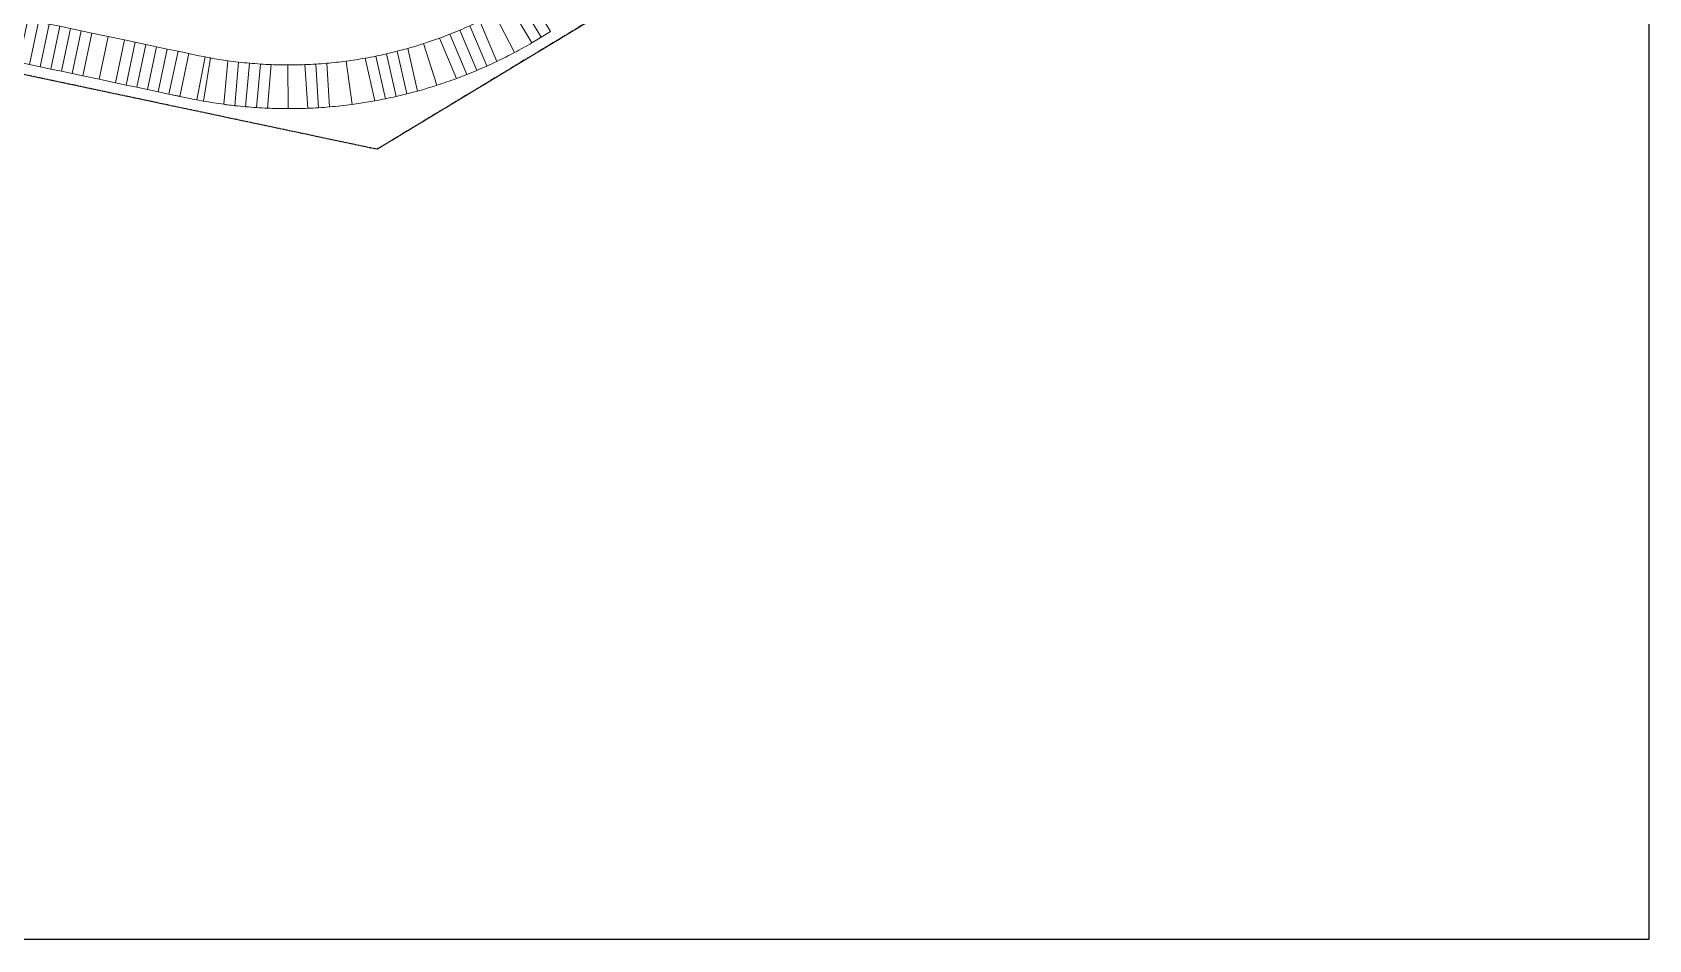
# Model space of a CAD drawing. Header units: centimetres. Extents: x -6122352 to 6876996, y -1694241 to 2592194.
# Drawn here: x -3272540 to -2384800, y -1114643 to -616587 of the extents above; entities that cross this region are included whole.
import ezdxf

# ---------------------------------------------------------------- set-up
doc = ezdxf.new("R2010")
doc.units = ezdxf.units.CM
doc.header["$MEASUREMENT"] = 0
doc.linetypes.add('23585-XR-AR-DAMAC PLOT LIMITS$0$PHANTOM2', pattern=[1.25, 0.625, -0.125, 0.125, -0.125, 0.125, -0.125])
doc.layers.add('23585-XR-AR-DAMAC PLOT LIMITS$0$1-End units', color=7, linetype='Continuous', lineweight=5, true_color=0xf8991e)
doc.layers.add('23585-XR-AR-DAMAC PLOT LIMITS$0$1-Open Space', color=7, linetype='Continuous', lineweight=5, true_color=0x90cf5a)
doc.layers.add('23585-XR-AR-DAMAC PLOT LIMITS$0$1-Mid units', color=41, linetype='Continuous', lineweight=5)
doc.layers.add('A-ANNO-TEXT', color=3, linetype='Continuous', lineweight=25)
doc.layers.add('23585-XR-AR-DAMAC PLOT LIMITS$0$D-Phase New', color=7, linetype='Continuous', true_color=0x000080)
doc.layers.add('23585-XR-AR-DAMAC PLOT LIMITS$0$PROJECT_LIMIT', color=1, linetype='Continuous')
doc.layers.add('@MI-REF LAYER', color=7, linetype='Continuous')

# ---------------------------------------------------------------- blocks, each defined once
blk = doc.blocks.new('23585-XR-AR-DAMAC PLOT LIMITS')
at = {"layer": '23585-XR-AR-DAMAC PLOT LIMITS$0$1-End units', "color": 251, "true_color": 0x636466}
for points in [[(498211.62, 2769962.34, -0.010258), (498209.09, 2769951.74), (498209.07, 2769951.74), (498185.9, 2769957.95, 0.009728), (498188.09, 2769967.09), (498211.6, 2769962.34)], [(498209.09, 2769951.74, -0.010235), (498206.13, 2769941.28), (498206.11, 2769941.28), (498183.49, 2769949.32, 0.009269), (498185.9, 2769957.95), (498209.07, 2769951.74)], [(498198.1, 2769918.66, -0.010807), (498193.54, 2769908.12), (498193.53, 2769908.13), (498171.77, 2769918.22, 0.009569), (498175.46, 2769926.7), (498198.08, 2769918.66)], [(498193.54, 2769908.12, -0.010463), (498188.7, 2769898.11), (498188.69, 2769898.12), (498167.81, 2769909.98, 0.009454), (498171.77, 2769918.22), (498193.53, 2769908.13)], [(498176.84, 2769877.25), (498169.85, 2769866.69), (498150.12, 2769880.35, 0.010895), (498155.96, 2769889.12)], [(498169.85, 2769866.69, -0.011749), (498162.46, 2769856.63), (498143.78, 2769871.71, 0.011091), (498150.12, 2769880.35)], [(498154.92, 2769847.29, -0.010147), (498147.8, 2769839.19), (498130.04, 2769855.34, 0.00969), (498136.25, 2769862.37)], [(498147.8, 2769839.19, -0.010672), (498139.96, 2769831), (498123.74, 2769848.73, 0.009446), (498130.04, 2769855.34)], [(498122.24, 2769814.81, -0.010755), (498113.32, 2769807.68), (498098.44, 2769826.51, 0.01003), (498106.03, 2769832.54)], [(498110.36, 2769805.45), (498110.34, 2769805.44, -0.00446), (498106.51, 2769802.65), (498106.49, 2769802.63), (498102.6, 2769799.85), (498088.63, 2769819.37), (498092.55, 2769822.17, 0.004482), (498096.05, 2769824.72)]]:
    blk.add_lwpolyline(points, format="xyb", close=True, dxfattribs=at)
for points in [[(498073.31, 2769778.91), (498073.29, 2769778.9), (498065.87, 2769773.59), (498051.9, 2769793.11), (498059.35, 2769798.43)], [(498065.87, 2769773.59), (498065.85, 2769773.58), (498058.42, 2769768.27), (498044.46, 2769787.79), (498051.9, 2769793.11)]]:
    blk.add_lwpolyline(points, close=True, dxfattribs=at)
at = {"layer": '23585-XR-AR-DAMAC PLOT LIMITS$0$1-Mid units', "color": 251, "true_color": 0x636466}
for points in [[(498214.01, 2769974.1), (498212.83, 2769968.22), (498212.82, 2769968.22), (498189.31, 2769972.97), (498190.49, 2769978.85), (498214, 2769974.1)], [(498097.72, 2769796.36), (498097.7, 2769796.35), (498092.83, 2769792.87), (498078.87, 2769812.39), (498083.75, 2769815.88)], [(498102.6, 2769799.85), (498102.58, 2769799.84), (498097.72, 2769796.36), (498083.75, 2769815.88), (498088.63, 2769819.37)], [(498083.07, 2769785.89), (498083.05, 2769785.88), (498078.19, 2769782.4), (498064.23, 2769801.92), (498069.11, 2769805.41)], [(498087.95, 2769789.38), (498087.94, 2769789.37), (498083.07, 2769785.89), (498069.11, 2769805.41), (498073.99, 2769808.9)], [(498092.83, 2769792.87), (498092.82, 2769792.86), (498087.95, 2769789.38), (498073.99, 2769808.9), (498078.87, 2769812.39)], [(498078.19, 2769782.4), (498078.17, 2769782.39), (498073.31, 2769778.91), (498059.35, 2769798.43), (498064.23, 2769801.92)], [(498058.42, 2769768.27), (498058.4, 2769768.26), (498053.54, 2769764.78), (498039.58, 2769784.3), (498044.46, 2769787.79)], [(498048.66, 2769761.29), (498048.64, 2769761.28), (498043.78, 2769757.8), (498029.81, 2769777.32), (498034.7, 2769780.81)], [(498053.54, 2769764.78), (498053.52, 2769764.77), (498048.66, 2769761.29), (498034.7, 2769780.81), (498039.58, 2769784.3)], [(498034.02, 2769750.83), (498034, 2769750.81), (498029.14, 2769747.34), (498015.17, 2769766.86), (498020.05, 2769770.34)], [(498038.9, 2769754.32), (498038.88, 2769754.3), (498034.02, 2769750.83), (498020.05, 2769770.34), (498024.93, 2769773.83)], [(498043.78, 2769757.8), (498043.76, 2769757.79), (498038.9, 2769754.32), (498024.93, 2769773.83), (498029.81, 2769777.32)]]:
    blk.add_lwpolyline(points, close=True, dxfattribs=at)
for points in [[(498212.83, 2769968.22), (498212.49, 2769966.49, -0.003992), (498211.62, 2769962.34), (498211.6, 2769962.34), (498188.09, 2769967.09, 0.004361), (498188.95, 2769971.22), (498189.31, 2769972.97), (498212.82, 2769968.22)], [(498206.13, 2769941.28, -0.00565), (498204.31, 2769935.55), (498204.3, 2769935.56), (498181.69, 2769943.59, 0.006212), (498183.49, 2769949.32), (498206.11, 2769941.28)], [(498202.37, 2769929.88, -0.005647), (498200.3, 2769924.25), (498200.28, 2769924.25), (498177.67, 2769932.28, 0.006208), (498179.75, 2769937.91), (498202.35, 2769929.88)], [(498204.31, 2769935.55, -0.005647), (498202.37, 2769929.88), (498202.35, 2769929.88), (498179.75, 2769937.91, 0.006208), (498181.69, 2769943.59), (498204.3, 2769935.56)], [(498200.3, 2769924.25, -0.00565), (498198.1, 2769918.66), (498198.08, 2769918.66), (498175.46, 2769926.7, 0.006212), (498177.67, 2769932.28), (498200.28, 2769924.25)], [(498185.91, 2769892.8, -0.005647), (498183.01, 2769887.54), (498183, 2769887.55), (498162.14, 2769899.4, 0.006208), (498165.04, 2769904.66), (498185.91, 2769892.8)], [(498188.7, 2769898.11, -0.00565), (498185.91, 2769892.8), (498185.91, 2769892.8), (498165.04, 2769904.66, 0.006212), (498167.81, 2769909.98), (498188.69, 2769898.12)], [(498179.98, 2769882.37), (498179.97, 2769882.35, -0.00563), (498176.84, 2769877.25), (498155.96, 2769889.12, 0.006212), (498159.12, 2769894.22)], [(498183.01, 2769887.54, -0.005648), (498179.99, 2769882.36), (498179.98, 2769882.37), (498159.12, 2769894.22, 0.006208), (498162.14, 2769899.4), (498183, 2769887.55)], [(498158.75, 2769851.91, -0.005647), (498154.92, 2769847.29), (498136.25, 2769862.37, 0.006208), (498140.07, 2769866.99)], [(498162.46, 2769856.63, -0.005647), (498158.75, 2769851.91), (498140.07, 2769866.99, 0.006208), (498143.78, 2769871.71)], [(498131.28, 2769822.7, -0.005647), (498126.81, 2769818.7), (498110.61, 2769836.42, 0.006208), (498115.09, 2769840.42)], [(498135.67, 2769826.8, -0.005648), (498131.28, 2769822.7), (498115.09, 2769840.42, 0.006208), (498119.47, 2769844.52)], [(498139.96, 2769831, -0.00565), (498135.67, 2769826.8), (498119.47, 2769844.52, 0.006212), (498123.74, 2769848.73)], [(498126.81, 2769818.7, -0.003765), (498123.78, 2769816.1, -0.001882), (498122.24, 2769814.81), (498106.03, 2769832.54, 0.006212), (498110.61, 2769836.42)]]:
    blk.add_lwpolyline(points, format="xyb", close=True, dxfattribs=at)
at = {"layer": '23585-XR-AR-DAMAC PLOT LIMITS$0$1-Open Space', "color": 251, "true_color": 0x636466}
blk.add_lwpolyline([(498214.01, 2769974.1), (498212.83, 2769968.22), (498212.49, 2769966.49, -0.003992), (498211.62, 2769962.34, -0.010258), (498209.09, 2769951.74, -0.010235), (498206.13, 2769941.28, -0.00565), (498204.31, 2769935.55, -0.005647), (498202.37, 2769929.88, -0.005647), (498200.3, 2769924.25, -0.00565), (498198.1, 2769918.66, -0.010807), (498193.54, 2769908.12, -0.010463), (498188.7, 2769898.11, -0.00565), (498185.91, 2769892.8, -0.005647), (498183.01, 2769887.54, -0.005648), (498179.99, 2769882.36, -0.00565), (498176.84, 2769877.25), (498169.85, 2769866.69, -0.011749), (498162.46, 2769856.63, -0.005647), (498158.75, 2769851.91, -0.005647), (498154.92, 2769847.29, -0.010147), (498147.8, 2769839.19, -0.010672), (498139.96, 2769831, -0.00565), (498135.67, 2769826.8, -0.005648), (498131.28, 2769822.7, -0.005647), (498126.81, 2769818.7, -0.003765), (498123.78, 2769816.1, -0.001882), (498122.24, 2769814.81, -0.010755), (498113.32, 2769807.68), (498113.3, 2769807.66), (498110.36, 2769805.45), (498110.34, 2769805.44, -0.00446), (498106.51, 2769802.65), (498106.49, 2769802.63), (498102.6, 2769799.85), (498097.72, 2769796.36), (498092.83, 2769792.87), (498092.82, 2769792.86), (498087.95, 2769789.38), (498083.07, 2769785.89), (498078.19, 2769782.4), (498078.17, 2769782.39), (498073.31, 2769778.91), (498065.87, 2769773.59), (498058.42, 2769768.27), (498058.4, 2769768.26), (498053.54, 2769764.78), (498048.66, 2769761.29), (498043.78, 2769757.8), (498038.9, 2769754.32), (498034.02, 2769750.83)], format="xyb", dxfattribs=at)
blk.add_lwpolyline([(497858.12, 2769617.72), (498197.26, 2769860.14), (498279.8, 2770271.46)], dxfattribs=at)
blk.add_lwpolyline([(498113.32, 2769807.68), (498113.3, 2769807.66), (498110.36, 2769805.45), (498096.05, 2769824.72, 0.003086), (498098.44, 2769826.51)], format="xyb", close=True, dxfattribs=at)
at = {"layer": '23585-XR-AR-DAMAC PLOT LIMITS$0$D-Phase New', "color": 8, "const_width": 0.1}
blk.add_lwpolyline([(497719.8, 2769518.84), (498077.69, 2769774.67), (498197.26, 2769860.14), (498242.1, 2770083.59), (498243.05, 2770088.29), (498277.97, 2770262.34), (498028.69, 2770146.61), (497949.66, 2770330.39), (497897.75, 2770368.6), (497799.05, 2770406.16), (497778.47, 2770344.43), (497753.19, 2770284.43), (497721.88, 2770225.24), (497688.92, 2770169.44), (497626.65, 2770080.85)], dxfattribs=at)
at = {"layer": '23585-XR-AR-DAMAC PLOT LIMITS$0$PROJECT_LIMIT', "linetype": '23585-XR-AR-DAMAC PLOT LIMITS$0$PHANTOM2', "ltscale": 5}
blk.add_lwpolyline([(498279.8, 2770271.46), (498197.26, 2769860.14), (497694.7, 2769500.9)], dxfattribs=at)
blk = doc.blocks.new('A$Cf093b529')
at = {"layer": 'A-ANNO-TEXT'}
blk.add_blockref('23585-XR-AR-DAMAC PLOT LIMITS', (-495391.99, -2768603.44), dxfattribs=at)

msp = doc.modelspace()

# ---------------------------------------------------------------- linework, layer by layer
msp.add_lwpolyline([(-6122351.86136, 919491.60987), (-2384799.55793, 919491.60987), (-2384799.55793, -1114642.83198), (-6122351.86136, -1114642.83198)], close=True)

# ---------------------------------------------------------------- block references
at = {"layer": '@MI-REF LAYER', "xscale": 999.9999999999999, "yscale": 999.9999999999999, "zscale": 999.9999999999999, "rotation": 312.4882903633292}
msp.add_blockref('A$Cf093b529', (-5904718.73535, 539022.72011), dxfattribs=at)

doc.saveas('drawing.dxf')
